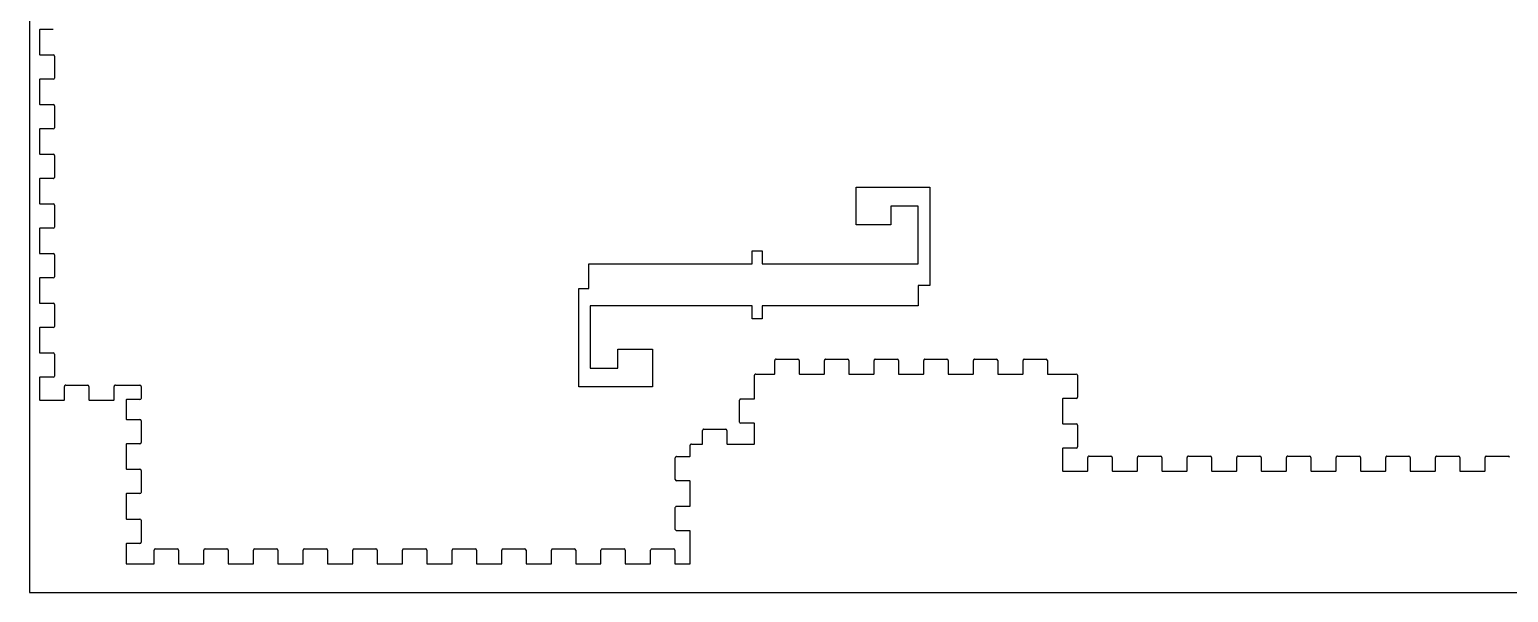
# Model space of a CAD drawing. Extents: x 296 to 1497, y 3 to 304.
# Drawn here: x 295.9 to 593.8, y 4.1 to 117.4 of the extents above; entities that cross this region are included whole.
import ezdxf

# ---------------------------------------------------------------- set-up
doc = ezdxf.new("R2010")
doc.units = 0
doc.layers.add('FLAT_PANELS', color=1, linetype='CONTINUOUS')
doc.layers.add('HELP_LINES', color=3, linetype='CONTINUOUS')

msp = doc.modelspace()

# ---------------------------------------------------------------- linework, layer by layer
at = {"layer": 'FLAT_PANELS'}
for p, q in [((297.95, 117.41), (297.9, 117.36)), ((297.9, 117.36), (297.9, 112.36)), ((300.65, 117.41), (297.95, 117.41)), ((297.9, 112.36), (297.95, 112.31)), ((297.95, 112.31), (300.65, 112.31)), ((300.9, 112.06), (300.9, 107.66)), ((297.95, 107.41), (297.9, 107.36)), ((297.9, 107.36), (297.9, 102.36)), ((300.65, 107.41), (297.95, 107.41)), ((297.9, 102.36), (297.95, 102.31)), ((297.95, 102.31), (300.65, 102.31)), ((300.9, 102.06), (300.9, 97.66)), ((297.95, 97.41), (297.9, 97.36)), ((297.9, 97.36), (297.9, 92.36)), ((300.65, 97.41), (297.95, 97.41)), ((297.9, 92.36), (297.95, 92.31)), ((297.95, 92.31), (300.65, 92.31)), ((300.9, 92.06), (300.9, 87.66)), ((297.95, 87.41), (297.9, 87.36)), ((297.9, 87.36), (297.9, 82.36)), ((300.65, 87.41), (297.95, 87.41)), ((462.39, 78.08), (462.39, 85.65)), ((462.39, 85.65), (477.23, 85.65)), ((477.23, 85.65), (477.23, 81.87)), ((297.9, 82.36), (297.95, 82.31)), ((297.95, 82.31), (300.65, 82.31)), ((300.9, 82.06), (300.9, 77.66)), ((474.91, 81.87), (469.38, 81.87)), ((469.38, 81.87), (469.38, 78.08)), ((474.91, 70.23), (474.91, 81.87)), ((477.23, 81.87), (477.24, 65.86)), ((469.38, 78.08), (462.39, 78.08)), ((297.95, 77.41), (297.9, 77.36)), ((297.9, 77.36), (297.9, 72.36)), ((300.65, 77.41), (297.95, 77.41)), ((297.9, 72.36), (297.95, 72.31)), ((297.95, 72.31), (300.65, 72.31)), ((300.9, 72.06), (300.9, 67.66)), ((441.44, 70.23), (441.44, 72.84)), ((441.44, 72.84), (443.47, 72.84)), ((443.47, 72.84), (443.47, 70.23)), ((408.55, 65.28), (408.55, 70.23)), ((408.55, 70.23), (441.44, 70.23)), ((443.47, 70.23), (474.91, 70.23)), ((297.95, 67.41), (297.9, 67.36)), ((297.9, 67.36), (297.9, 62.36)), ((300.65, 67.41), (297.95, 67.41)), ((477.24, 65.86), (474.91, 65.86)), ((474.91, 65.86), (474.91, 61.78)), ((406.51, 45.48), (406.51, 65.28)), ((406.51, 65.28), (408.55, 65.28)), ((297.9, 62.36), (297.95, 62.31)), ((297.95, 62.31), (300.65, 62.31)), ((300.9, 62.06), (300.9, 57.66)), ((441.44, 61.78), (408.84, 61.78)), ((408.84, 61.78), (408.84, 49.26)), ((441.44, 59.16), (441.44, 61.78)), ((474.91, 61.78), (443.47, 61.78)), ((443.47, 61.78), (443.47, 59.16)), ((297.95, 57.41), (297.9, 57.36)), ((297.9, 57.36), (297.9, 52.35)), ((300.65, 57.41), (297.95, 57.41)), ((443.47, 59.16), (441.44, 59.16)), ((297.9, 52.35), (297.95, 52.3)), ((297.95, 52.3), (300.65, 52.3)), ((300.9, 52.05), (300.9, 47.65)), ((414.37, 49.26), (414.37, 53.05)), ((414.37, 53.05), (421.35, 53.05)), ((421.35, 53.05), (421.35, 45.48)), ((446, 48.1), (446, 50.8)), ((446.25, 51.05), (450.65, 51.05)), ((450.9, 50.8), (450.9, 48.1)), ((456, 48.1), (456, 50.8)), ((456.25, 51.05), (460.65, 51.05)), ((460.9, 50.8), (460.9, 48.1)), ((466, 48.1), (466, 50.8)), ((466.25, 51.05), (470.65, 51.05)), ((470.9, 50.8), (470.9, 48.1)), ((476, 48.1), (476, 50.8)), ((476.25, 51.05), (480.65, 51.05)), ((480.9, 50.8), (480.9, 48.1)), ((486, 48.1), (486, 50.8)), ((486.25, 51.05), (490.65, 51.05)), ((490.9, 50.8), (490.9, 48.1)), ((496, 48.1), (496, 50.8)), ((496.25, 51.05), (500.65, 51.05)), ((500.9, 50.8), (500.9, 48.1)), ((408.84, 49.26), (414.37, 49.26)), ((441.92, 43.09), (441.92, 47.8)), ((442.17, 48.05), (445.95, 48.05)), ((445.95, 48.05), (446, 48.1)), ((450.9, 48.1), (450.95, 48.05)), ((450.95, 48.05), (455.95, 48.05)), ((455.95, 48.05), (456, 48.1)), ((460.9, 48.1), (460.95, 48.05)), ((460.95, 48.05), (465.95, 48.05)), ((465.95, 48.05), (466, 48.1)), ((470.9, 48.1), (470.95, 48.05)), ((470.95, 48.05), (475.95, 48.05)), ((475.95, 48.05), (476, 48.1)), ((480.9, 48.1), (480.95, 48.05)), ((480.95, 48.05), (485.95, 48.05)), ((485.95, 48.05), (486, 48.1)), ((490.9, 48.1), (490.95, 48.05)), ((490.95, 48.05), (495.95, 48.05)), ((495.95, 48.05), (496, 48.1)), ((500.9, 48.1), (500.95, 48.05)), ((500.95, 48.05), (506.71, 48.05)), ((506.96, 47.8), (506.96, 43.39)), ((297.95, 47.4), (297.9, 47.35)), ((297.9, 47.35), (297.9, 42.85)), ((300.65, 47.4), (297.95, 47.4)), ((302.94, 42.85), (302.94, 45.56)), ((303.19, 45.81), (307.59, 45.81)), ((307.84, 45.56), (307.84, 42.85)), ((312.94, 42.85), (312.94, 45.56)), ((313.19, 45.81), (318.12, 45.81)), ((318.37, 45.56), (318.37, 43.15)), ((421.35, 45.48), (406.51, 45.48)), ((297.9, 42.85), (297.95, 42.8)), ((297.95, 42.8), (302.89, 42.8)), ((302.89, 42.8), (302.94, 42.85)), ((307.84, 42.85), (307.89, 42.8)), ((307.89, 42.8), (312.89, 42.8)), ((312.89, 42.8), (312.94, 42.85)), ((315.42, 42.9), (315.37, 42.85)), ((315.37, 42.85), (315.37, 38.96)), ((318.12, 42.9), (315.42, 42.9)), ((438.92, 38.39), (438.92, 42.79)), ((439.17, 43.04), (441.87, 43.04)), ((441.87, 43.04), (441.92, 43.09)), ((504.01, 43.14), (503.96, 43.09)), ((503.96, 43.09), (503.96, 38.09)), ((506.71, 43.14), (504.01, 43.14)), ((315.37, 38.96), (315.42, 38.91)), ((315.42, 38.91), (318.12, 38.91)), ((318.37, 38.66), (318.37, 34.25)), ((431.47, 34.01), (431.47, 36.72)), ((431.72, 36.97), (436.12, 36.97)), ((436.37, 36.72), (436.37, 34.01)), ((441.87, 38.14), (439.17, 38.14)), ((441.92, 38.09), (441.87, 38.14)), ((441.92, 34.01), (441.92, 38.09)), ((503.96, 38.09), (504.01, 38.04)), ((504.01, 38.04), (506.71, 38.04)), ((506.96, 37.79), (506.96, 33.38)), ((315.42, 34), (315.37, 33.95)), ((315.37, 33.95), (315.37, 28.94)), ((318.12, 34), (315.42, 34)), ((428.97, 31.51), (428.97, 33.71)), ((429.22, 33.96), (431.42, 33.96)), ((431.42, 33.96), (431.47, 34.01)), ((436.37, 34.01), (436.42, 33.96)), ((436.42, 33.96), (441.87, 33.96)), ((441.87, 33.96), (441.92, 34.01)), ((504.01, 33.13), (503.96, 33.08)), ((503.96, 33.08), (503.96, 28.57)), ((506.71, 33.13), (504.01, 33.13)), ((425.97, 26.8), (425.97, 31.21)), ((426.22, 31.46), (428.92, 31.46)), ((428.92, 31.46), (428.97, 31.51)), ((509.06, 28.57), (509.06, 31.28)), ((509.31, 31.53), (513.71, 31.53)), ((513.96, 31.28), (513.96, 28.57)), ((519.06, 28.57), (519.06, 31.28)), ((519.31, 31.53), (523.71, 31.53)), ((523.96, 31.28), (523.96, 28.57)), ((529.06, 28.57), (529.06, 31.28)), ((529.31, 31.53), (533.71, 31.53)), ((533.96, 31.28), (533.96, 28.57)), ((539.06, 28.57), (539.06, 31.28)), ((539.31, 31.53), (543.71, 31.53)), ((543.96, 31.28), (543.96, 28.57)), ((549.06, 28.57), (549.06, 31.28)), ((549.31, 31.53), (553.71, 31.53)), ((553.96, 31.28), (553.96, 28.57)), ((559.06, 28.57), (559.06, 31.28)), ((559.31, 31.53), (563.71, 31.53)), ((563.96, 31.28), (563.96, 28.57)), ((569.06, 28.57), (569.06, 31.28)), ((569.31, 31.53), (573.71, 31.53)), ((573.96, 31.28), (573.96, 28.57)), ((579.06, 28.57), (579.06, 31.28)), ((579.31, 31.53), (583.71, 31.53)), ((583.96, 31.28), (583.96, 28.57)), ((589.06, 28.57), (589.06, 31.28)), ((589.31, 31.53), (593.71, 31.53)), ((315.37, 28.94), (315.42, 28.89)), ((315.42, 28.89), (318.12, 28.89)), ((318.37, 28.64), (318.37, 24.23)), ((503.96, 28.57), (504.01, 28.52)), ((504.01, 28.52), (509.01, 28.52)), ((509.01, 28.52), (509.06, 28.57)), ((513.96, 28.57), (514.01, 28.52)), ((514.01, 28.52), (519.01, 28.52)), ((519.01, 28.52), (519.06, 28.57)), ((523.96, 28.57), (524.01, 28.52)), ((524.01, 28.52), (529.01, 28.52)), ((529.01, 28.52), (529.06, 28.57)), ((533.96, 28.57), (534.01, 28.52)), ((534.01, 28.52), (539.01, 28.52)), ((539.01, 28.52), (539.06, 28.57)), ((543.96, 28.57), (544.01, 28.52)), ((544.01, 28.52), (549.01, 28.52)), ((549.01, 28.52), (549.06, 28.57)), ((553.96, 28.57), (554.01, 28.52)), ((554.01, 28.52), (559.01, 28.52)), ((559.01, 28.52), (559.06, 28.57)), ((563.96, 28.57), (564.01, 28.52)), ((564.01, 28.52), (569.01, 28.52)), ((569.01, 28.52), (569.06, 28.57)), ((573.96, 28.57), (574.01, 28.52)), ((574.01, 28.52), (579.01, 28.52)), ((579.01, 28.52), (579.06, 28.57)), ((583.96, 28.57), (584.01, 28.52)), ((584.01, 28.52), (589.01, 28.52)), ((589.01, 28.52), (589.06, 28.57)), ((315.42, 23.98), (315.37, 23.93)), ((315.37, 23.93), (315.37, 18.91)), ((318.12, 23.98), (315.42, 23.98)), ((428.92, 26.55), (426.22, 26.55)), ((428.97, 26.5), (428.92, 26.55)), ((428.97, 21.48), (428.97, 26.5)), ((425.97, 16.77), (425.97, 21.18)), ((426.22, 21.43), (428.92, 21.43)), ((428.92, 21.43), (428.97, 21.48)), ((315.37, 18.91), (315.42, 18.86)), ((315.42, 18.86), (318.12, 18.86)), ((318.37, 18.61), (318.37, 14.19)), ((428.92, 16.52), (426.22, 16.52)), ((428.97, 16.47), (428.92, 16.52)), ((428.97, 9.87), (428.97, 16.47)), ((315.42, 13.94), (315.37, 13.89)), ((315.37, 13.89), (315.37, 9.87)), ((318.12, 13.94), (315.42, 13.94)), ((321, 9.87), (321, 12.59)), ((321.25, 12.84), (325.65, 12.84)), ((325.9, 12.59), (325.9, 9.87)), ((331, 9.87), (331, 12.59)), ((331.25, 12.84), (335.65, 12.84)), ((335.9, 12.59), (335.9, 9.87)), ((341, 9.87), (341, 12.59)), ((341.25, 12.84), (345.65, 12.84)), ((345.9, 12.59), (345.9, 9.87)), ((351, 9.87), (351, 12.59)), ((351.25, 12.84), (355.65, 12.84)), ((355.9, 12.59), (355.9, 9.87)), ((361, 9.87), (361, 12.59)), ((361.25, 12.84), (365.65, 12.84)), ((365.9, 12.59), (365.9, 9.87)), ((371, 9.87), (371, 12.59)), ((371.25, 12.84), (375.65, 12.84)), ((375.9, 12.59), (375.9, 9.87)), ((381, 9.87), (381, 12.59)), ((381.25, 12.84), (385.65, 12.84)), ((385.9, 12.59), (385.9, 9.87)), ((391, 9.87), (391, 12.59)), ((391.25, 12.84), (395.65, 12.84)), ((395.9, 12.59), (395.9, 9.87)), ((401, 9.87), (401, 12.59)), ((401.25, 12.84), (405.65, 12.84)), ((405.9, 12.59), (405.9, 9.87)), ((411, 9.87), (411, 12.59)), ((411.25, 12.84), (415.65, 12.84)), ((415.9, 12.59), (415.9, 9.87)), ((421, 9.87), (421, 12.59)), ((421.25, 12.84), (425.65, 12.84)), ((425.9, 12.59), (425.9, 9.87)), ((315.37, 9.87), (315.42, 9.82)), ((315.42, 9.82), (320.95, 9.82)), ((320.95, 9.82), (321, 9.87)), ((325.9, 9.87), (325.95, 9.82)), ((325.95, 9.82), (330.95, 9.82)), ((330.95, 9.82), (331, 9.87)), ((335.9, 9.87), (335.95, 9.82)), ((335.95, 9.82), (340.95, 9.82)), ((340.95, 9.82), (341, 9.87)), ((345.9, 9.87), (345.95, 9.82)), ((345.95, 9.82), (350.95, 9.82)), ((350.95, 9.82), (351, 9.87)), ((355.9, 9.87), (355.95, 9.82)), ((355.95, 9.82), (360.95, 9.82)), ((360.95, 9.82), (361, 9.87)), ((365.9, 9.87), (365.95, 9.82)), ((365.95, 9.82), (370.95, 9.82)), ((370.95, 9.82), (371, 9.87)), ((375.9, 9.87), (375.95, 9.82)), ((375.95, 9.82), (380.95, 9.82)), ((380.95, 9.82), (381, 9.87)), ((385.9, 9.87), (385.95, 9.82)), ((385.95, 9.82), (390.95, 9.82)), ((390.95, 9.82), (391, 9.87)), ((395.9, 9.87), (395.95, 9.82)), ((395.95, 9.82), (400.95, 9.82)), ((400.95, 9.82), (401, 9.87)), ((405.9, 9.87), (405.95, 9.82)), ((405.95, 9.82), (410.95, 9.82)), ((410.95, 9.82), (411, 9.87)), ((415.9, 9.87), (415.95, 9.82)), ((415.95, 9.82), (420.95, 9.82)), ((420.95, 9.82), (421, 9.87)), ((425.9, 9.87), (425.95, 9.82)), ((425.95, 9.82), (428.92, 9.82)), ((428.92, 9.82), (428.97, 9.87))]:
    msp.add_line(p, q, dxfattribs=at)
for centre, start, end in [((300.65, 112.06), 0, 90), ((300.65, 107.66), 270, 0), ((300.65, 102.06), 0, 89.9929), ((300.65, 97.66), 270, 0), ((300.65, 92.06), 0, 90), ((300.65, 87.66), 270, 0.0001), ((300.65, 82.06), 0.0001, 90.0001), ((300.65, 77.66), 270.0001, 0.0001), ((300.65, 72.06), 0.0001, 90.0001), ((300.65, 67.66), 270.0001, 0.0001), ((300.65, 62.06), 0.0001, 90.0001), ((300.65, 57.66), 270.0001, 0.0001), ((300.65, 52.05), 0.0001, 90.0001), ((446.25, 50.8), 90.0001, 180.0001), ((450.65, 50.8), 0.0001, 90.0001), ((456.25, 50.8), 90.0001, 180.0001), ((460.65, 50.8), 0.0001, 90.0001), ((466.25, 50.8), 90.0001, 180.0001), ((470.65, 50.8), 0.0001, 90.0001), ((476.25, 50.8), 90.0001, 180.0001), ((480.65, 50.8), 0.0001, 90.0001), ((486.25, 50.8), 90.0001, 180.0001), ((490.65, 50.8), 0.0001, 90.0001), ((496.25, 50.8), 90.0001, 180.0001), ((500.65, 50.8), 0.0001, 90.0001), ((442.17, 47.8), 90.0001, 180.0005), ((506.71, 47.8), 0.0001, 90), ((300.65, 47.65), 270.0001, 0.0001), ((303.19, 45.56), 90.0001, 180.0001), ((307.59, 45.56), 0.0001, 90.0001), ((313.19, 45.56), 90.0001, 180.0001), ((318.12, 45.56), 0.0001, 90.0001), ((318.12, 43.15), 270.0001, 0.0001), ((439.17, 42.79), 90.0001, 180.0001), ((506.71, 43.39), 270.0001, 0.0001), ((318.12, 38.66), 0.0001, 90.0001), ((431.72, 36.72), 90.0001, 180.0001), ((436.12, 36.72), 0.0001, 90.0001), ((439.17, 38.39), 180.0001, 270.0001), ((506.71, 37.79), 0.0001, 90.0001), ((318.12, 34.25), 270.0001, 0.0001), ((429.22, 33.71), 90.0003, 180.0003), ((506.71, 33.38), 270.0001, 0.0001), ((426.22, 31.21), 90.0001, 180.0001), ((509.31, 31.28), 90.0001, 180.0001), ((513.71, 31.28), 0.0001, 90.0001), ((519.31, 31.28), 90.0001, 180.0001), ((523.71, 31.28), 0.0001, 90.0001), ((529.31, 31.28), 90.0001, 180.0001), ((533.71, 31.28), 0.0001, 90.0001), ((539.31, 31.28), 90.0001, 180.0001), ((543.71, 31.28), 0.0001, 90.0001), ((549.31, 31.28), 90.0001, 180.0001), ((553.71, 31.28), 0.0001, 90.0001), ((559.31, 31.28), 90.0001, 180.0001), ((563.71, 31.28), 0.0001, 90.0001), ((569.31, 31.28), 90.0001, 180.0001), ((573.71, 31.28), 0.0001, 90.0001), ((579.31, 31.28), 90.0001, 180.0001), ((583.71, 31.28), 0.0001, 90.0001), ((589.31, 31.28), 90.0001, 180.0001), ((593.71, 31.28), 0.0001, 90.0001), ((318.12, 28.64), 0.0001, 90.0001), ((318.12, 24.23), 270.0001, 0.0001), ((426.22, 26.8), 180.0001, 270.0001), ((426.22, 21.18), 90.0001, 180.0001), ((318.12, 18.61), 0.0001, 90.0001), ((426.22, 16.77), 180.0001, 270.0001), ((318.12, 14.19), 270.0001, 0.0001), ((321.25, 12.59), 90.0001, 180.0001), ((325.65, 12.59), 0.0001, 90.0001), ((331.25, 12.59), 90.0001, 180.0001), ((335.65, 12.59), 0.0001, 90.0001), ((341.25, 12.59), 90.0001, 180.0001), ((345.65, 12.59), 0.0001, 90.0001), ((351.25, 12.59), 90.0001, 180.0001), ((355.65, 12.59), 0.0001, 90.0001), ((361.25, 12.59), 90.0001, 180.0001), ((365.65, 12.59), 0.0001, 90.0001), ((371.25, 12.59), 90.0001, 180.0001), ((375.65, 12.59), 0.0001, 90.0001), ((381.25, 12.59), 90.0001, 180.0001), ((385.65, 12.59), 0.0001, 90.0001), ((391.25, 12.59), 90.0001, 180.0001), ((395.65, 12.59), 0.0001, 90.0001), ((401.25, 12.59), 90.0001, 180.0001), ((405.65, 12.59), 0.0001, 90.0001), ((411.25, 12.59), 90.0001, 180.0001), ((415.65, 12.59), 0.0001, 90.0001), ((421.25, 12.59), 90.0001, 180.0001), ((425.65, 12.59), 0.0001, 90.0001)]:
    msp.add_arc(centre, 0.25, start, end, dxfattribs=at)
at = {"layer": 'HELP_LINES'}
for p, q in [((295.91, 304.09), (295.91, 4.09)), ((295.91, 4.09), (895.91, 4.09))]:
    msp.add_line(p, q, dxfattribs=at)

doc.saveas('drawing.dxf')
